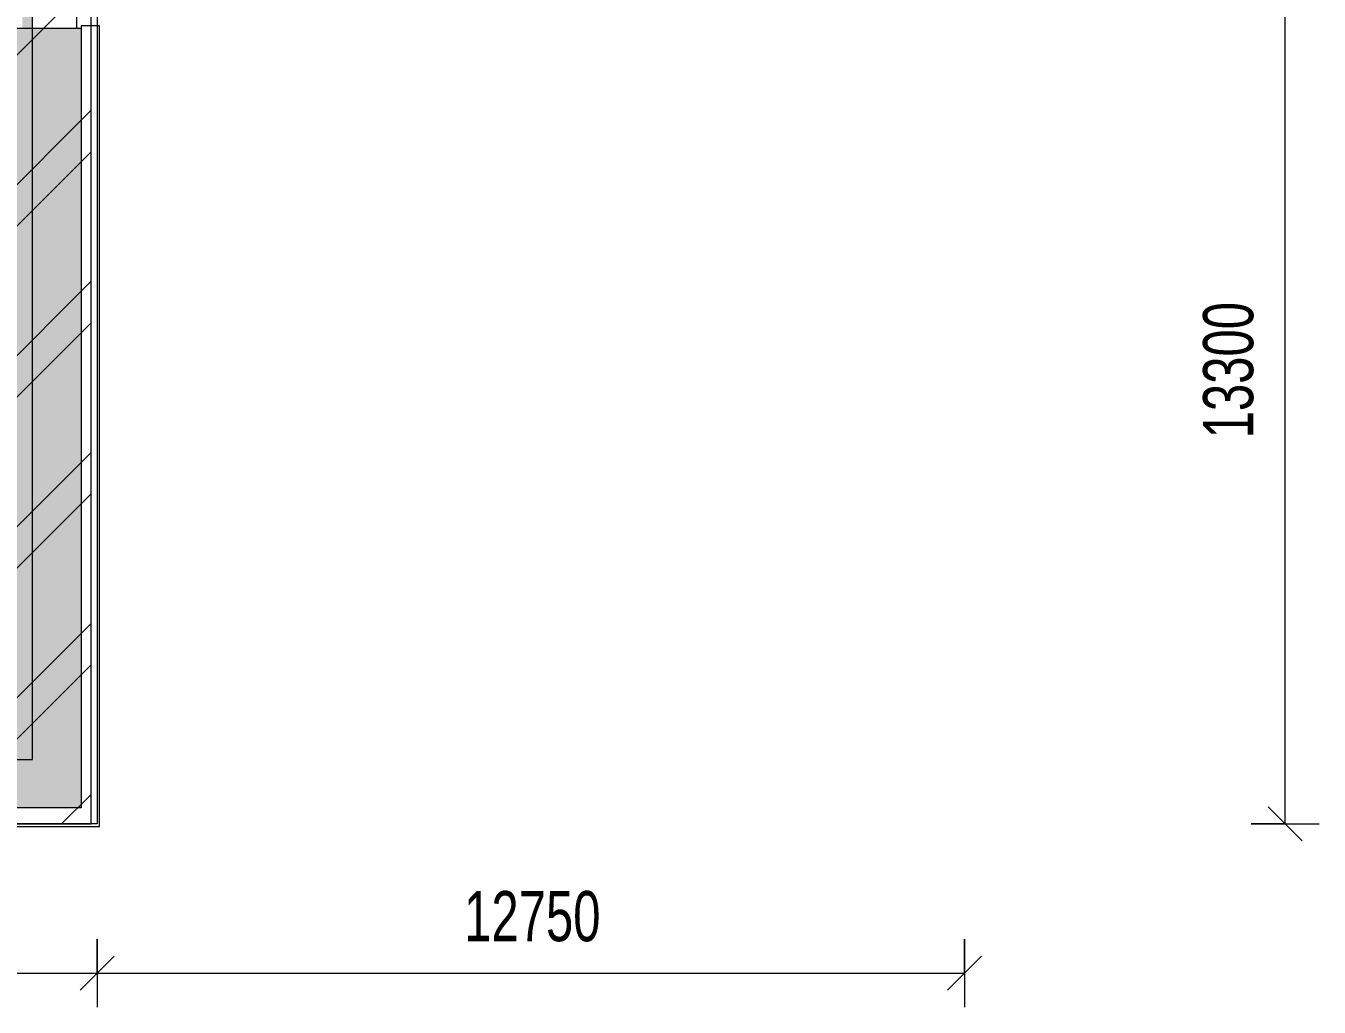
# Model space of a CAD drawing. Header units: millimetres. Extents: x -57519 to 497916, y -349472 to 446842.
# Drawn here: x 327603 to 346620, y -11336 to 3092 of the extents above; entities that cross this region are included whole.
import ezdxf

# ---------------------------------------------------------------- set-up
doc = ezdxf.new("R2010")
doc.units = ezdxf.units.MM
for name, color, linetype, lineweight in [('A-ANNO-DIMS', 211, 'Continuous', 5), ('A-ANNO-DIMS-500', 211, 'Continuous', 5), ('A-DETL-GENF', 92, 'Continuous', 5), ('A-DETL-WIDE', 214, 'Continuous', 18), ('A-FLOR', 192, 'Continuous', 5), ('A-FLOR-PATT', 8, 'Continuous', 5), ('A-WALL', 113, 'Continuous', 20), ('A-WALL-PATT', 111, 'Continuous', 20)]:
    doc.layers.add(name, color=color, linetype=linetype, lineweight=lineweight)
doc.styles.add('Arial', font='arial.ttf', dxfattribs={"width": 0.7, "height": 737.649701})
doc.dimstyles.new('Linear_-_1_5mm_Arial', dxfattribs={"dimscale": 304.8, "dimtxt": 750, "dimasz": 1.64042, "dimexe": 1.64042, "dimexo": 0.0625, "dimgap": 0.82021, "dimtad": 1, "dimdec": 0, "dimzin": 0, "dimdsep": 46, "dimtxsty": 'Arial', "dimblk1": 'OBLIQUE', "dimblk2": 'OBLIQUE', "dimsah": 1, "dimcen": 0.09, "dimadec": 0, "dimazin": 0, "dimtfac": 1, "dimtdec": 4, "dimtix": 1, "dimtmove": 0, "dimatfit": 3, "dimfxl": 1.64042, "dimfxlon": 1, "dimtvp": 1, "dimtolj": 1, "dimtzin": 0, "dimarcsym": 2})
doc.dimstyles.new('Linear_-_1_5mm_Arial_5', dxfattribs={"dimscale": 304.8, "dimtxt": 750, "dimasz": 1.64042, "dimexe": 1.64042, "dimexo": 0.0625, "dimgap": 0.82021, "dimtad": 1, "dimdec": 0, "dimzin": 0, "dimdsep": 46, "dimtxsty": 'Arial', "dimblk1": 'OBLIQUE', "dimblk2": 'OBLIQUE', "dimsah": 1, "dimcen": 0.09, "dimadec": 0, "dimazin": 0, "dimtfac": 1, "dimtdec": 4, "dimtix": 1, "dimtmove": 0, "dimatfit": 3, "dimfxl": 1.64042, "dimfxlon": 1, "dimtvp": 1, "dimtolj": 1, "dimtzin": 0, "dimarcsym": 2})
pattern_1 = [(90, (322787.68, -2682.46), (-179.605, 179.605), [47.625, -311.585]), (45, (322787.68, -2682.46), (-179.605, 179.605), [47.625, -206.375]), (135, (322787.68, -2682.46), (-179.605, -179.605), [47.625, -206.375])]

# ---------------------------------------------------------------- blocks, each defined once
blk = doc.blocks.new('DIMBLOCK127-SITE COVERAGE')
at = {"layer": 'A-ANNO-DIMS-500', "transparency": 16777216}
for p, q in [((315582, -10336), (315582, -11336)), ((315582, -10836), (315582, -10336)), ((328653, -10336), (328653, -11336)), ((328653, -10836), (328653, -10336)), ((315582, -10836), (315832, -10586)), ((328653, -10836), (328903, -10586)), ((315582, -10836), (315332, -11086)), ((315582, -10836), (328653, -10836)), ((328653, -10836), (328403, -11086))]:
    blk.add_line(p, q, dxfattribs=at)
at = {"layer": 'A-ANNO-DIMS-500', "color": 0, "transparency": 16777216, "insert": (321136, -9629), "char_height": 737.6, "width": 2353.85, "attachment_point": 1, "line_spacing_factor": 0.938532, "style": 'Arial'}
blk.add_mtext('13071', dxfattribs=at)
blk = doc.blocks.new('_Oblique')
at = {"color": 0, "linetype": 'ByBlock', "lineweight": -2}
blk.add_line((-0.5, -0.5), (0.5, 0.5), dxfattribs=at)
blk = doc.blocks.new('DIMBLOCK128-SITE COVERAGE')
at = {"layer": 'A-ANNO-DIMS-500', "transparency": 16777216}
for p, q in [((328653, -10336), (328653, -11336)), ((328653, -10836), (328653, -10336)), ((341403, -10336), (341403, -11336)), ((341403, -10836), (341403, -10336)), ((328653, -10836), (328903, -10586)), ((341403, -10836), (341653, -10586)), ((328653, -10836), (328403, -11086)), ((328653, -10836), (341403, -10836)), ((341403, -10836), (341153, -11086))]:
    blk.add_line(p, q, dxfattribs=at)
at = {"layer": 'A-ANNO-DIMS-500', "color": 0, "transparency": 16777216, "insert": (334047, -9629), "char_height": 737.6, "width": 2353.85, "attachment_point": 1, "line_spacing_factor": 0.938532, "style": 'Arial'}
blk.add_mtext('12750', dxfattribs=at)
blk = doc.blocks.new('DIMBLOCK129-SITE COVERAGE')
at = {"layer": 'A-ANNO-DIMS-500', "transparency": 16777216}
for p, q in [((346120, 4657), (345870, 4907)), ((345620, 4657), (346620, 4657)), ((346120, 4657), (345620, 4657)), ((346120, -8643), (346120, 4657)), ((346120, 4657), (346370, 4407)), ((346120, -8643), (345870, -8393)), ((345620, -8643), (346620, -8643)), ((346120, -8643), (345620, -8643)), ((346120, -8643), (346370, -8893))]:
    blk.add_line(p, q, dxfattribs=at)
at = {"layer": 'A-ANNO-DIMS-500', "color": 0, "transparency": 16777216, "insert": (344913, -2973), "char_height": 737.6, "width": 2353.85, "attachment_point": 1, "rotation": 90, "line_spacing_factor": 0.938532, "style": 'Arial'}
blk.add_mtext('13300', dxfattribs=at)

msp = doc.modelspace()

# ---------------------------------------------------------------- hatches: boundary and pattern name
at = {"layer": 'A-DETL-GENF'}
h = msp.add_hatch(dxfattribs=at)
h.set_pattern_fill('FP_40', color=250, style=0, pattern_type=2)
h.set_pattern_definition([(45, (248763.4, 0), (-1257.236, 1257.236), []), (45, (248763.4, 1905), (-1257.236, 1257.236), [])])
h.paths.add_polyline_path([(325750.1, -8642.5), (328562.7, -8642.5), (328562.7, 4657.5), (341312.7, 4657.5), (341312.7, 30557.5), (342712.7, 30557.5), (342712.7, 48907.7), (339962.7, 48907.7), (339962.7, 52157.5), (338962.7, 52157.5), (338962.7, 53757.5), (297512.7, 53757.5), (297512.7, 52247.5), (286277.7, 52247.5), (286277.7, 34407.5), (285902.7, 34407.5), (285902.7, 7407.5), (286277.7, 7407.5), (286277.7, -2267.5), (315555.2, -2267.5), (315555.2, -8642.5), (321257.1, -8642.5)], flags=0)
at = {"layer": 'A-FLOR-PATT'}
h = msp.add_hatch(dxfattribs=at)
h.set_pattern_fill('FP_14', color=256, style=0, pattern_type=2)
h.set_pattern_definition(pattern_1)
h.paths.add_polyline_path([(321257.1, -7692.5), (327702.7, -7692.5), (327702.7, 3057.5), (327552.7, 3057.5), (327552.7, -467.5), (327447.7, -467.5), (327447.7, -617.5), (327552.7, -617.5), (327552.1, -7542.5), (315825.2, -7543.2), (315825.2, -7692.5), (316764, -7692.5)], flags=0)
h.paths.add_polyline_path([(315690.2, -1242.5), (315740.2, -1242.5), (315740.2, -617.5), (326497.7, -617.5), (326497.7, -467.5), (326402.7, -467.5), (326402.7, 3057.5), (326252.7, 3057.5), (326252.7, -467.5), (317602.7, -467.5), (317602.7, -447.5), (317452.7, -447.5), (317452.7, -467.5), (315690.2, -467.5), (315690.2, -1200.8)], flags=0)
h.paths.add_polyline_path([(317602.7, 1002.5), (317602.7, 3057.5), (317302.7, 3057.5), (317302.7, 1432.5), (315690.2, 1432.5), (315690.2, 1132.5), (317452.7, 1132.5), (317452.7, 1002.5)], flags=0)
h = msp.add_hatch(dxfattribs=at)
h.set_pattern_fill('FP_14', color=256, style=0, pattern_type=2)
h.set_pattern_definition(pattern_1)
h.paths.add_polyline_path([(328083.2, -8407.5), (328417.7, -8407.5), (328417.7, 3057.5), (327702.7, 3057.5), (327702.7, -7692.5), (315825.2, -7692.5), (315825.2, -8407.5), (327702.7, -8407.5)], flags=0)
h.paths.add_polyline_path([(327552.1, -7542.5), (327552.7, -7542.5), (327552.7, -617.5), (327447.7, -617.5), (327447.7, -467.5), (327552.7, -467.5), (327552.7, 3057.5), (326402.7, 3057.5), (326402.7, -467.5), (326497.7, -467.5), (326497.7, -617.5), (315740.2, -617.5), (315740.2, -1492.5), (315690.2, -1492.5), (315690.2, -1942.5), (315825.2, -1942.5), (315825.2, -7542.5), (326318.3, -7542.5)], flags=0)
h.paths.add_polyline_path([(327473.6, -1208.7), (326473.6, -1208.7), (326473.6, -708.7), (327473.6, -708.7), (327473.6, -1125.1)], flags=0)
h.paths.add_polyline_path([(317602.7, -467.5), (326252.7, -467.5), (326252.7, 3057.5), (317602.7, 3057.5), (317602.7, 1002.5), (317452.7, 1002.5), (317452.7, 1132.5), (315690.2, 1132.5), (315690.2, -467.5), (317452.7, -467.5), (317452.7, -447.5), (317602.7, -447.5)], flags=0)
h.paths.add_polyline_path([(317302.7, 1432.5), (317302.7, 3057.5), (315690.2, 3057.5), (315690.2, 1432.5), (316764, 1432.5)], flags=0)
at = {"layer": 'A-WALL-PATT', "lineweight": 5, "transparency": 33554560}
h = msp.add_hatch(color=253, dxfattribs=at)
h.paths.add_polyline_path([(327552.7, -7692.5), (327702.7, -7692.5), (327702.7, -617.5), (327552.7, -617.5), (327552.7, -7542.5)], flags=0)
h.paths.add_polyline_path([(327552.7, -467.5), (327702.7, -467.5), (327702.7, 5632.5), (327552.7, 5632.5), (327552.7, 52.6)], flags=0)
h = msp.add_hatch(color=253, dxfattribs=at)
h.paths.add_polyline_path([(315740.2, -617.5), (326497.7, -617.5), (326497.7, -467.5), (317431.5, -472.5), (317426.5, -467.5), (315590.2, -467.5), (315590.2, -617.5)], flags=0)
h.paths.add_polyline_path([(327462.7, -617.5), (327702.7, -617.5), (327702.7, -467.5), (327447.7, -467.5), (327447.7, -617.5)], flags=0)

# ---------------------------------------------------------------- linework, layer by layer
at = {"layer": 'A-DETL-WIDE'}
for p, q in [((328562.7, -8642.5), (328562.7, 4657.5)), ((315555.2, -8642.5), (328562.7, -8642.5))]:
    msp.add_line(p, q, dxfattribs=at)
at = {"layer": 'A-FLOR'}
for p, q in [((328652.7, 4657.5), (328652.7, -8642.5)), ((328352.7, 3057.5), (328352.7, 3357.5)), ((315690.2, 3057.5), (328417.7, 3057.5)), ((328687.7, 3092.5), (328417.7, 3092.5)), ((328417.7, 3092.5), (328417.7, -8407.5)), ((328687.7, -8677.5), (328687.7, 3092.5)), ((328417.7, -8407.5), (315825.2, -8407.5)), ((315555.2, -8677.5), (328687.7, -8677.5)), ((328652.7, -8642.5), (315590.2, -8642.5))]:
    msp.add_line(p, q, dxfattribs=at)
at = {"layer": 'A-WALL', "lineweight": 5}
for p, q in [((327702.7, -7692.5), (327702.7, 5607.5)), ((315590.2, -7692.5), (327702.7, -7692.5))]:
    msp.add_line(p, q, dxfattribs=at)

# ---------------------------------------------------------------- dimensions: what is measured, and where the dimension line sits
at = {"layer": 'A-ANNO-DIMS'}
dim = msp.add_linear_dim(base=(346119.8, 4657.5), p1=(345619.8, -8642.5), p2=(345619.8, 4657.5), angle=90, dimstyle='Linear_-_1_5mm_Arial', override={"dimpost": '<>', "dimfxl": 13299.999979}, dxfattribs=at)
dim.commit()
dim.dimension.update_dxf_attribs({"geometry": 'DIMBLOCK129-SITE COVERAGE', "text_midpoint": (345493, -1992.5)})
for base, p1, p2, dimstyle, override, picture, middle in [((328652.7, -10835.9), (315581.7, -10335.9), (328652.7, -10335.9), 'Linear_-_1_5mm_Arial_5', {"dimpost": '<>', "dimfxl": 13070.999995}, 'DIMBLOCK127-SITE COVERAGE', (322117.2, -10209)), ((341402.7, -10835.9), (328652.7, -10335.9), (341402.7, -10335.9), 'Linear_-_1_5mm_Arial', {"dimpost": '<>', "dimfxl": 12750}, 'DIMBLOCK128-SITE COVERAGE', (335027.7, -10209.3))]:
    dim = msp.add_linear_dim(base=base, p1=p1, p2=p2, dimstyle=dimstyle, override=override, dxfattribs=at)
    dim.commit()
    dim.dimension.update_dxf_attribs({"geometry": picture, "text_midpoint": middle})

doc.saveas('drawing.dxf')
